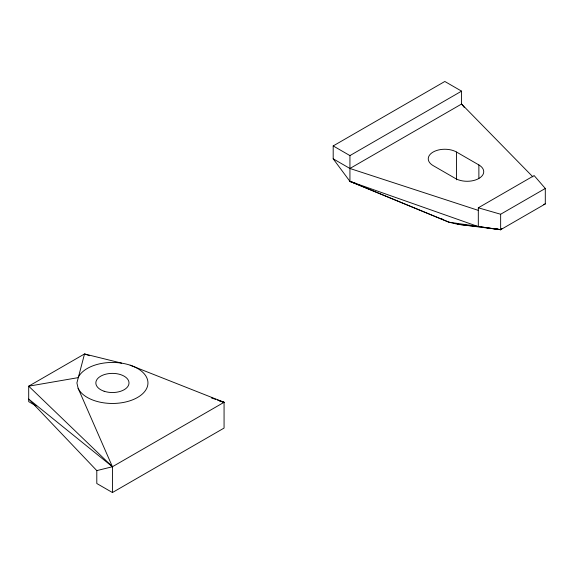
<?xml version="1.0" encoding="UTF-8"?>
<svg xmlns="http://www.w3.org/2000/svg" width="574" height="574" viewBox="0 0 574 574"><rect width="100%" height="100%" fill="white"/><g stroke="black" fill="none" stroke-linecap="round" stroke-linejoin="round"><path stroke-width="0.86" d="M464.366 107.503L461.575 104.03L461.575 91.144L444.828 81.472L333.193 145.925L333.193 158.819L349.932 181.377L448.911 222.174L457.715 224.283L500.643 229.715L501.863 228.43M333.193 145.925L349.932 155.597L461.575 91.144M333.193 158.819L349.932 168.483L461.575 104.03L532.887 176.878M461.144 224.542L457.715 224.283L478.314 226.608L478.314 207.802L534.136 175.579L545.3 188.466L545.3 203.935L500.643 229.715L448.911 222.174L349.932 181.377L349.932 155.597M478.314 207.802L500.643 214.246L545.3 188.466M112.425 492.528L224.068 428.075L224.068 402.288L112.425 466.741L96.798 470.608L28.7 399.066L112.425 466.741L112.425 492.528L96.798 483.502L96.798 470.608M543.585 204.423L545.3 203.935M463.72 224.735L465.435 224.872M468.915 225.245L470.68 225.496M473.32 225.869L475.085 226.12M477.733 226.486L479.491 226.737M481.256 226.988L483.896 227.361M485.661 227.605L500.643 229.715L500.643 214.246M496.352 228.746L500.643 229.715M121.623 363.141L84.522 353.95L28.7 386.18L28.7 401.649L36.14 405.94M219.734 401.19L224.068 402.288L130.19 365.193M349.932 168.483L478.314 210.378M356.684 183.716L349.932 181.377L478.314 226.608M89.594 355.708L84.522 353.95L76.902 382.951L78.114 388.261L112.425 466.741L28.7 386.18L78.114 377.649A35.523 20.506 0 0 1 132.802 366.155A35.523 20.506 0 0 1 132.802 399.755A35.523 20.506 0 0 1 78.114 388.261M211.376 397.897L215.609 399.361M217.302 399.949L224.068 402.288M456.545 152.053L478.874 164.939A16.574 9.571 0 0 1 478.874 178.478A16.574 9.571 0 0 1 455.433 178.478L433.105 165.585A16.574 9.571 0 0 1 433.105 152.053A16.574 9.571 0 0 1 456.545 152.053L456.545 179.805M441.126 218.421L442.654 219.304M478.874 164.939L478.874 178.37M104.138 391.246A16.574 9.571 0 0 0 129.007 382.951A16.574 9.571 0 0 0 104.138 374.664A16.574 9.571 0 0 0 104.138 391.246"/></g></svg>
